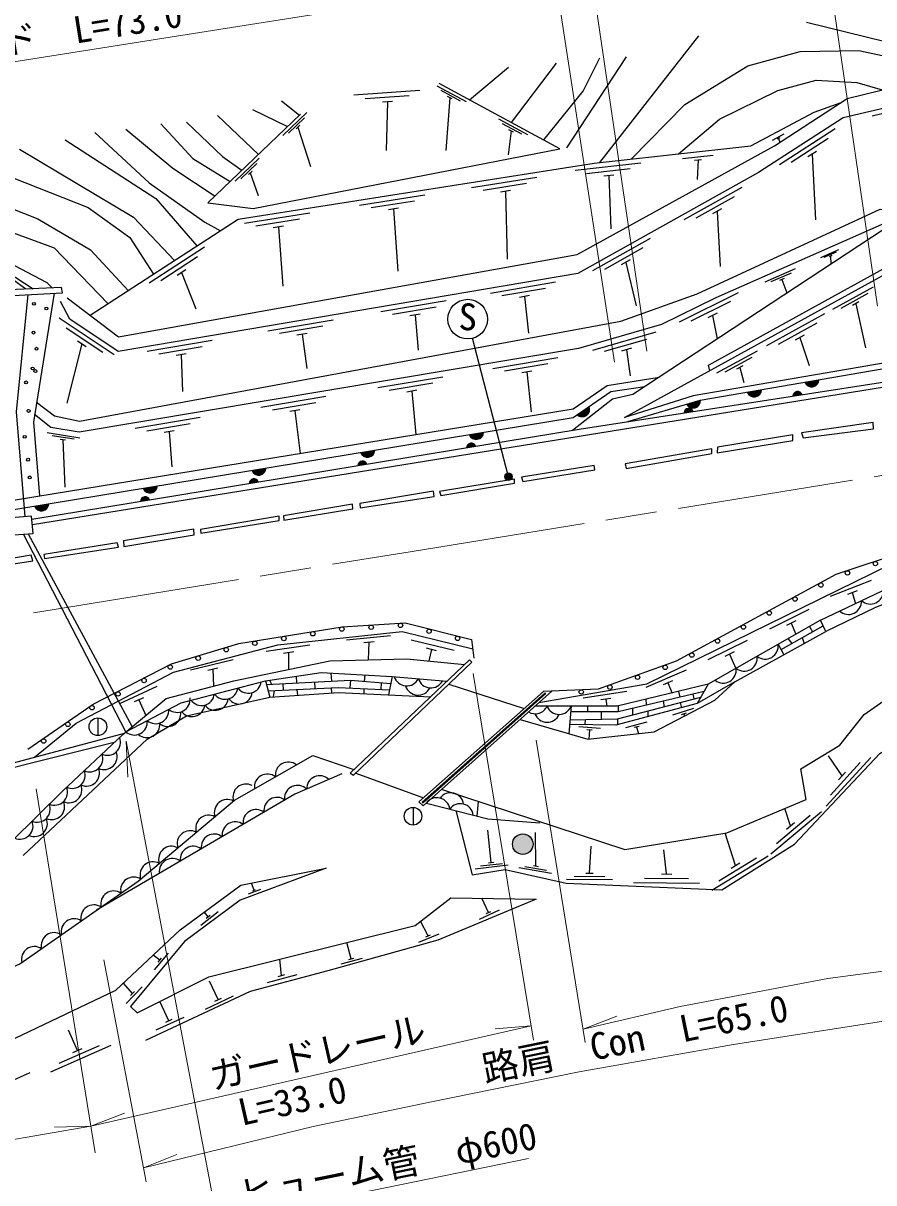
# Model space of a CAD drawing. Units: millimetres at full size, sheet at 1:1000; details may follow other scales. Extents: x 40000 to 680000, y 20000 to 380000.
# Drawn here: x 403458 to 461379, y 239773 to 318711 of the extents above; entities that cross this region are included whole.
import ezdxf
from ezdxf.enums import TextEntityAlignment as Align

# ---------------------------------------------------------------- set-up
doc = ezdxf.new("R2010")
doc.units = ezdxf.units.MM
doc.header["$LTSCALE"] = 1000
doc.linetypes.add('CHAIN', pattern=[18.5, 12, -1.5, 3.5, -1.5])
for name, color, linetype, lineweight in [('M-BGD', 7, 'Continuous', 25), ('M-BGD-EXST', 7, 'Continuous', 25), ('M-BMK', 2, 'CHAIN', 13), ('M-STR-HTXT', 7, 'Continuous', 13)]:
    doc.layers.add(name, color=color, linetype=linetype, lineweight=lineweight)
doc.styles.add('ＭＳ ゴシック', font='')
doc.styles.get('ＭＳ ゴシック').set_extended_font_data('MS Gothic')

msp = doc.modelspace()

# ---------------------------------------------------------------- hatches: boundary and pattern name
at = {"layer": 'M-BGD'}
for points in [[(456677, 294279), (457653, 294448, -0.82183)], [(452766, 293603), (453743, 293772, -0.82183)], [(448628, 292773), (449578, 293054, -0.82183)], [(456491, 293428), (455873, 293333, -0.84072)], [(441172, 292061), (441989, 292622, -0.82183)], [(449080, 292279), (448461, 292183, -0.84072)], [(433826, 290709), (434804, 290870, -0.82183)], [(434267, 289914), (433650, 289813, -0.84072)], [(426425, 289491), (427403, 289652, -0.82183)], [(419025, 288274), (420003, 288435, -0.82183)], [(426867, 288697), (426249, 288595, -0.84072)], [(419466, 287479), (418849, 287377, -0.84072)], [(411624, 287057), (412602, 287217, -0.82183)], [(404224, 285839), (405201, 286000, -0.82183)], [(412066, 286261), (411448, 286159, -0.84072)], [(436777, 262824, 1), (438177, 262824, 1)]]:
    msp.add_hatch(color=256, dxfattribs=at).paths.add_polyline_path(points)
at = {"layer": 'M-BGD-EXST'}
msp.add_hatch(color=256, dxfattribs=at).paths.add_polyline_path([(436723, 287960, -1), (436284, 287721, -0.41421), (436384, 288060, -0.41421)])

# ---------------------------------------------------------------- linework, layer by layer
at = {"layer": 'M-BGD'}
for p, q in [((442734, 309232), (449457, 317850)), ((436706, 311949), (439775, 315983)), ((444526, 316420), (440451, 310221)), ((433845, 313493), (436514, 315724)), ((433636, 313364), (431656, 314433)), ((421037, 313431), (422269, 312444)), ((430466, 314121), (425977, 313806)), ((429739, 313769), (426747, 313560)), ((428613, 313390), (427915, 313341)), ((433235, 313410), (431915, 314123)), ((432503, 313635), (432228, 310039)), ((432657, 313551), (432349, 313718)), ((465640, 313419), (461259, 312389)), ((419064, 312826), (421461, 311669)), ((422773, 312632), (421149, 311075)), ((428264, 313365), (428163, 310038)), ((416692, 312430), (419481, 309771)), ((422606, 312264), (421523, 311226)), ((437815, 311108), (435835, 312177)), ((437413, 311154), (436093, 311867)), ((422295, 311758), (422042, 311516)), ((422168, 311637), (423026, 308957)), ((436682, 311378), (436492, 309758)), ((436836, 311295), (436528, 311462)), ((455253, 311151), (454459, 310728)), ((458747, 311519), (454966, 309079)), ((454991, 310910), (454806, 310811)), ((454898, 310860), (454977, 310606)), ((458280, 310861), (455759, 309234)), ((419524, 309517), (417900, 307960)), ((450433, 309714), (448346, 309485)), ((457476, 309985), (456888, 309605)), ((457182, 309795), (457415, 305324)), ((419357, 309150), (418274, 308112)), ((445508, 309173), (441034, 308683)), ((444795, 308793), (441813, 308466)), ((449656, 309417), (449169, 309364)), ((449413, 309391), (449352, 308062)), ((419046, 308643), (418793, 308401)), ((418920, 308522), (419462, 306975)), ((438427, 308208), (433981, 307510)), ((443684, 308370), (442989, 308294)), ((443336, 308332), (443470, 304711)), ((437732, 307796), (434769, 307330)), ((436643, 307321), (435951, 307212)), ((436297, 307266), (436424, 302645)), ((452381, 307524), (448453, 305329)), ((430809, 307011), (426363, 306312)), ((430114, 306598), (427151, 306132)), ((451872, 306897), (449254, 305433)), ((422965, 305778), (418520, 305079)), ((429025, 306123), (428333, 306014)), ((428679, 306069), (428976, 301842)), ((451015, 306074), (450404, 305732)), ((450709, 305903), (450917, 302157)), ((422271, 305365), (419307, 304899)), ((421182, 304890), (420490, 304781)), ((420836, 304836), (421128, 300799)), ((446157, 304045), (442229, 301850)), ((415804, 303457), (412028, 301008)), ((445649, 303418), (443030, 301954)), ((458980, 303290), (457744, 302745)), ((415338, 302797), (412821, 301165)), ((444792, 302595), (444181, 302253)), ((444486, 302424), (445201, 299474)), ((458810, 303116), (457986, 302754)), ((458531, 302895), (458338, 302810)), ((458434, 302853), (458450, 302324)), ((414536, 301919), (413949, 301539)), ((414243, 301729), (415210, 299275)), ((456028, 301989), (453968, 301083)), ((455745, 301701), (454372, 301097)), ((439705, 301072), (435268, 300320)), ((455279, 301332), (454959, 301191)), ((455119, 301262), (455447, 300345)), ((439016, 300651), (436058, 300149)), ((437932, 300163), (437242, 300046)), ((437587, 300104), (437867, 297602)), ((452149, 300358), (448118, 298359)), ((461329, 300741), (458569, 299223)), ((460970, 300304), (459130, 299292)), ((432257, 299809), (427820, 299057)), ((431568, 299388), (428610, 298887)), ((451611, 299756), (448923, 298423)), ((460366, 299732), (459937, 299496)), ((460151, 299614), (460823, 296607)), ((409662, 296132), (405917, 298627)), ((424562, 298505), (420125, 297752)), ((430484, 298900), (429794, 298783)), ((430139, 298842), (430359, 296442)), ((450714, 298976), (450087, 298665)), ((450400, 298821), (450723, 297232)), ((458016, 298919), (454073, 296751)), ((408871, 296298), (406375, 297961)), ((423872, 298083), (420915, 297582)), ((422789, 297595), (422098, 297478)), ((446537, 297683), (442214, 296433)), ((457503, 298295), (454874, 296850)), ((407457, 296880), (406423, 292840)), ((407748, 296686), (407165, 297074)), ((416335, 297110), (411898, 296358)), ((422444, 297537), (422773, 295203)), ((445899, 297186), (443017, 296353)), ((456640, 297478), (456027, 297141)), ((456333, 297309), (456979, 295417)), ((415645, 296689), (412688, 296187)), ((414562, 296201), (413872, 296084)), ((414217, 296142), (414311, 293638)), ((444878, 296579), (444206, 296385)), ((444542, 296482), (444778, 294696)), ((453428, 296396), (450667, 294879)), ((439870, 295935), (435432, 295193)), ((439180, 295516), (436221, 295020)), ((453069, 295959), (451229, 294948)), ((452465, 295388), (452035, 295151)), ((452250, 295269), (452534, 294250)), ((432038, 294625), (427600, 293882)), ((438095, 295030), (437405, 294914)), ((437750, 294972), (438048, 292265)), ((462817, 294045), (404083, 284573)), ((431348, 294205), (428389, 293710)), ((430264, 293719), (429573, 293604)), ((429918, 293661), (430205, 290713)), ((424074, 293291), (419636, 292548)), ((423384, 292872), (420425, 292376)), ((422299, 292386), (421609, 292270)), ((421954, 292328), (422322, 289429)), ((415518, 291859), (411079, 291116)), ((414827, 291439), (411869, 290944)), ((407317, 290474), (405095, 290830)), ((406923, 290386), (405441, 290622)), ((413743, 290954), (413052, 290838)), ((413397, 290896), (413588, 288521)), ((406331, 290328), (405985, 290383)), ((406158, 290356), (406293, 287130)), ((410449, 270466), (403479, 283928)), ((403787, 283954), (410870, 270812)), ((461208, 280768), (458406, 279695)), ((460241, 280076), (459587, 279826)), ((459914, 279951), (460136, 279214)), ((456961, 278808), (454277, 277467)), ((456066, 278026), (455440, 277713)), ((455753, 277870), (456079, 277130)), ((455061, 276079), (457926, 277690)), ((456993, 277652), (457201, 277282)), ((422977, 276368), (420006, 275950)), ((428461, 277014), (425476, 276711)), ((427347, 276600), (426651, 276529)), ((426999, 276564), (426959, 275373)), ((432799, 276010), (429885, 276723)), ((452760, 276686), (450066, 275366)), ((454864, 276435), (455258, 275722)), ((455530, 276816), (455791, 276489)), ((456493, 276884), (456644, 276489)), ((421880, 275911), (421187, 275813)), ((421533, 275862), (421527, 274729)), ((431611, 275992), (430931, 276158)), ((431271, 276075), (431080, 275294)), ((451859, 275911), (451231, 275603)), ((451545, 275757), (451987, 274790)), ((417760, 275378), (414847, 274660)), ((416715, 274812), (416036, 274644)), ((416375, 274728), (416420, 273589)), ((420239, 273996), (420356, 273715)), ((422038, 274262), (422062, 273805)), ((424414, 274477), (424443, 273930)), ((425736, 273998), (425711, 273458)), ((426717, 274348), (426679, 273915)), ((428592, 274242), (428341, 272990)), ((448612, 274663), (445852, 273489)), ((447671, 273937), (447027, 273663)), ((412568, 273547), (410022, 272386)), ((420537, 273278), (420484, 272849)), ((421128, 273756), (421150, 273308)), ((422084, 273355), (422142, 272961)), ((423292, 273870), (423314, 273416)), ((424427, 273471), (424451, 273118)), ((426662, 273414), (426646, 273069)), ((427835, 273813), (427817, 273360)), ((432442, 273714), (437576, 272060)), ((444565, 273220), (441599, 272769)), ((447349, 273800), (447643, 273110)), ((448075, 273220), (448168, 272831)), ((450095, 273708), (449351, 272402)), ((411647, 272797), (411010, 272507)), ((411328, 272652), (411813, 271588)), ((443473, 272751), (442781, 272645)), ((443127, 272698), (443201, 272211)), ((445865, 272686), (445877, 272288)), ((447046, 272565), (447093, 272180)), ((448183, 272465), (448276, 272117)), ((449049, 273040), (449135, 272713)), ((440773, 272215), (440621, 270352)), ((441885, 272213), (441886, 271834)), ((442814, 271835), (442825, 271329)), ((443977, 272230), (443978, 271837)), ((444953, 272068), (444957, 271621)), ((445981, 271889), (445987, 271509)), ((449100, 272064), (447674, 271596)), ((448600, 271742), (448268, 271633)), ((448434, 271688), (448480, 271548)), ((408544, 271421), (408544, 270221)), ((442779, 270690), (441284, 270805)), ((441715, 271305), (441711, 270960)), ((443926, 271352), (443922, 270960)), ((445915, 271140), (444465, 270752)), ((445398, 270846), (445060, 270756)), ((445229, 270801), (445350, 270349)), ((442194, 270584), (441845, 270611)), ((442020, 270598), (441973, 269983)), ((458144, 265405), (461172, 268733)), ((459214, 267473), (458298, 268848)), ((426106, 267668), (430724, 265982)), ((458426, 266161), (460445, 268380)), ((458978, 267214), (459449, 267732)), ((430002, 265327), (430002, 264127)), ((434365, 264742), (434465, 265736)), ((455706, 264072), (455327, 265262)), ((454365, 262168), (457818, 265054)), ((454748, 262879), (457050, 264803)), ((435324, 261578), (435097, 263785)), ((455438, 263847), (455975, 264296)), ((438371, 261334), (438348, 263619)), ((451956, 261369), (451251, 263571)), ((442023, 260849), (442128, 262686)), ((447271, 260798), (447070, 262445)), ((434241, 261150), (436476, 261410)), ((434596, 261343), (436086, 261516)), ((435150, 261558), (435498, 261598)), ((437606, 261314), (439085, 261059)), ((438198, 261364), (438543, 261305)), ((450343, 259689), (454191, 262023)), ((450829, 260334), (453394, 261891)), ((451656, 261187), (452255, 261550)), ((437211, 261230), (439429, 260848)), ((440971, 260651), (443071, 260628)), ((441778, 260852), (442268, 260846)), ((445768, 260512), (448768, 260484)), ((446921, 260801), (447621, 260794)), ((418792, 259455), (419636, 259768)), ((419183, 259696), (419015, 260174)), ((419085, 259659), (419281, 259732)), ((440443, 260446), (443593, 260412)), ((445016, 260219), (449515, 260177)), ((435145, 258175), (434683, 259141)), ((415561, 257303), (416730, 258243)), ((416052, 257890), (415797, 258207)), ((434535, 257713), (435886, 258366)), ((434987, 258099), (435303, 258251)), ((415916, 257780), (416188, 258000)), ((431028, 256579), (430511, 257577)), ((430389, 256158), (431779, 256722)), ((430866, 256513), (431190, 256645)), ((425794, 255025), (425505, 256142)), ((412767, 254934), (412315, 255279)), ((412403, 254261), (413361, 255415)), ((412655, 254799), (412878, 255069)), ((421047, 253889), (420934, 255005)), ((425107, 254688), (426557, 255072)), ((425625, 254980), (425963, 255069)), ((416734, 252243), (416140, 253490)), ((420085, 253419), (422116, 253952)), ((420810, 253827), (421284, 253951)), ((410901, 252652), (410284, 253374)), ((410464, 251969), (411566, 253115)), ((410772, 252518), (411029, 252785)), ((413385, 250802), (412770, 252122)), ((415878, 251599), (417771, 252507)), ((416513, 252137), (416955, 252349)), ((412514, 250178), (414429, 251042)), ((413162, 250701), (413609, 250902)), ((407151, 248786), (406549, 250160)), ((405331, 247334), (409453, 249140)), ((405898, 247909), (408645, 249113)), ((406831, 248646), (407472, 248927)), ((399823, 245458), (403937, 247282))]:
    msp.add_line(p, q, dxfattribs=at)
for points in [[(456792, 318771), (466204, 316461), (471747, 317333), (475899, 320162), (477691, 322378)], [(444859, 309465), (448506, 313182), (452800, 315805), (456364, 316782), (460360, 316841), (467035, 315415)], [(406454, 300023), (409949, 297372), (441189, 302969), (454612, 310370), (459559, 313577), (468821, 315855), (471473, 316296), (478427, 315560), (479871, 314765)], [(438907, 310760), (441584, 314075), (442717, 316360)], [(404369, 292909), (405587, 291988), (407283, 291615), (444159, 298426), (449351, 300291), (461818, 306048), (463464, 305804), (478348, 314342), (477434, 314890), (471094, 315042), (459297, 312270), (453534, 308551), (441220, 301666), (409920, 296360), (406628, 298553), (405988, 299771)], [(422340, 312512), (416041, 306473), (419116, 306089), (440004, 310168), (431783, 314607)], [(448086, 309819), (450878, 312172), (454834, 314139), (457459, 314835), (460222, 314676), (461951, 314165)], [(450202, 295055), (450119, 295437), (464685, 303467), (466503, 305869), (479293, 313809)], [(408018, 298837), (418105, 305379), (442342, 309189), (452995, 310357), (457313, 312656), (459147, 313310)], [(412824, 311858), (415005, 309508), (417558, 307927)], [(414588, 311982), (417032, 309632), (418358, 308694)], [(408333, 311270), (412031, 307853), (415837, 305162), (416884, 304587)], [(410441, 311503), (413644, 308843), (416533, 306945)], [(406306, 310760), (412480, 306786), (415290, 303553)], [(399224, 309567), (407893, 306164), (410719, 304113), (412327, 301632)], [(403208, 310146), (410960, 305512), (413762, 302562)], [(396581, 309276), (398816, 305820), (400638, 302908), (404126, 300624)], [(397255, 308234), (404464, 305392), (408038, 303292), (410601, 300512)], [(403647, 300603), (400830, 302645), (391341, 305696), (390959, 305314), (371415, 301611)], [(398816, 305820), (401156, 305030), (405575, 303413), (409229, 299622)], [(440856, 290999), (443589, 293140), (444981, 293449), (462073, 304711), (462073, 305072), (450612, 300024), (446921, 298194), (441260, 296558), (407279, 290870), (405337, 291180), (404232, 292064)], [(462554, 295669), (449084, 293338), (444405, 291867), (465320, 303368), (471022, 304006), (484250, 304459), (485442, 304875), (485386, 297638)], [(400285, 304253), (402874, 302212), (405064, 301054), (405463, 300682)], [(403582, 285126), (403000, 292255), (403802, 300236)], [(405574, 300335), (404150, 291562), (404566, 286537)], [(444628, 291588), (449563, 293050), (462613, 295305)], [(374545, 281466), (402235, 286157), (440899, 292455), (443215, 294053), (446762, 294623)], [(374622, 280970), (440897, 291872), (443465, 293635), (445785, 293979)], [(404048, 284941), (441326, 291076), (462721, 294395)], [(476997, 285567), (472183, 284774), (468645, 284452), (458783, 281185), (447922, 275289), (442616, 273387), (438891, 273227), (430405, 265699), (430687, 265426), (439459, 273251)], [(438577, 272464), (445924, 273745), (462489, 281869), (472341, 284324), (472299, 284784)], [(477200, 283912), (473898, 283193), (471272, 282845), (461490, 278935), (458113, 277301), (457738, 278078), (462374, 280274), (466930, 282203), (470548, 283568), (472853, 284050)], [(399186, 281647), (399235, 281356), (404116, 282115), (404003, 282487), (399181, 281682)], [(403769, 269281), (408224, 272352), (413564, 275097), (418150, 276481), (425170, 277621), (429460, 277887), (433980, 276749), (434150, 275494)], [(457738, 278078), (450095, 273708), (443895, 272210), (438302, 272219)], [(404224, 268751), (407055, 271057), (413694, 274539), (420791, 276390), (429266, 277309), (434065, 276122)], [(437295, 271320), (441913, 269977), (446416, 270464), (450556, 272638), (451922, 273878), (458113, 277301)], [(402676, 263037), (406124, 266434), (410237, 270291), (413202, 272732), (417792, 273954), (424329, 275311), (429589, 275435), (433507, 275063)], [(410449, 270466), (414217, 272456), (419949, 273952), (420252, 272833)], [(419959, 273955), (423745, 274514), (428592, 274242), (432307, 273923)], [(420018, 273698), (425736, 273998), (428494, 273755)], [(420137, 273258), (424913, 273495), (428410, 273333)], [(420252, 272833), (424917, 273149), (431184, 272856)], [(431992, 266548), (444426, 262465), (451371, 263590), (456777, 265874), (456414, 267959), (459066, 269562), (460717, 271647), (463384, 273515)], [(432925, 265110), (434022, 260735), (436287, 261107), (440427, 260174), (451039, 259707), (455977, 262816), (461798, 269006), (463995, 270314), (478851, 272847), (486167, 273898)], [(451922, 273878), (449351, 272402), (443816, 270932), (440672, 270974)], [(449818, 273223), (443978, 271837), (440742, 271832)], [(403450, 262044), (411900, 269968), (414574, 271572), (420252, 272833)], [(440697, 271284), (443926, 271352), (449597, 272834)], [(377360, 263342), (382202, 264135), (388163, 264460), (410357, 270390)], [(409650, 269740), (396855, 266547), (388284, 264105), (382593, 263728), (377425, 262925)], [(379748, 247974), (390366, 249723), (395291, 251029), (403231, 254678), (411276, 260309), (417845, 265810), (423172, 268857), (425964, 267897)], [(425153, 267612), (421961, 266220), (408460, 258338)], [(430910, 265625), (435103, 264553), (438629, 264268)], [(397515, 247063), (409776, 252897), (414148, 256998), (418276, 260024), (424091, 261201), (418229, 259004), (414443, 256197), (410755, 251779), (411219, 251340), (416104, 253805), (430149, 257296), (432568, 259176), (438381, 259079), (431689, 256296), (424191, 254197), (418915, 252806), (411781, 249459)]]:
    msp.add_lwpolyline(points, dxfattribs=at)
for points in [[(401427, 300507), (401467, 300105), (406137, 300366), (406077, 300708)], [(456462, 290821), (456561, 290484), (461364, 291099), (461344, 291535)], [(450746, 289849), (450706, 289472), (455866, 290305), (455866, 290682)], [(444448, 288714), (444527, 288397), (450343, 289428), (450343, 289726)], [(437382, 287802), (437481, 287524), (442384, 288298), (442344, 288595)], [(431795, 286837), (431897, 286560), (436906, 287390), (436912, 287677)], [(426385, 286007), (426399, 285716), (431440, 286488), (431397, 286851)], [(421186, 285177), (421201, 284872), (425904, 285657), (425890, 285978)], [(402651, 285050), (402819, 283872), (404139, 283984), (404027, 285162)], [(415529, 284238), (415544, 284007), (420892, 284861), (420892, 285151)], [(410282, 283471), (410311, 283080), (415109, 283891), (415080, 284267)], [(404859, 282551), (404908, 282261), (409950, 283052), (409853, 283327)], [(433843, 275382), (425721, 267665), (425960, 267529), (434009, 275209)], [(430691, 265631), (439045, 273083), (438950, 273079), (430625, 265694)]]:
    msp.add_lwpolyline(points, close=True, dxfattribs=at)
for centre, radius in [((404190, 299608), 100), ((405039, 299291), 100), ((404161, 297653), 100), ((404365, 296551), 100), ((404102, 295206), 100), ((404287, 295031), 100), ((403653, 294260), 100), ((403829, 292317), 100), ((403565, 290553), 100), ((403790, 288999), 100), ((403907, 287791), 100), ((461486, 281922), 150), ((459587, 281293), 150), ((457774, 280466), 150), ((456016, 279512), 150), ((454259, 278558), 150), ((429148, 277717), 150), ((423182, 277146), 150), ((425156, 277466), 150), ((427152, 277593), 150), ((431096, 277320), 150), ((452501, 277604), 150), ((419233, 276505), 150), ((421208, 276826), 150), ((433035, 276832), 150), ((450743, 276650), 150), ((415373, 275486), 150), ((417287, 276064), 150), ((448986, 275696), 150), ((413469, 274879), 150), ((447174, 274861), 150), ((411691, 273965), 150), ((445291, 274187), 150), ((409912, 273051), 150), ((441457, 273187), 150), ((443409, 273512), 150), ((408145, 272116), 150), ((406499, 270981), 150), ((408544, 270821), 600), ((404852, 269846), 150), ((430002, 264727), 600), ((437477, 262824), 700)]:
    msp.add_circle(centre, radius, dxfattribs=at)
for centre, radius, start, end in [((457148, 294460), 505, 200.97715, 358.63534), ((453238, 293784), 505, 200.97715, 358.63534), ((449075, 293007), 505, 207.66593, 5.32412), ((456190, 293327), 318, 18.70836, 178.92609), ((441525, 292422), 505, 225.63262, 23.29081), ((448779, 292177), 318, 18.70836, 178.92609), ((434299, 290886), 505, 200.51252, 358.17071), ((433967, 289810), 318, 19.23661, 179.45434), ((426898, 289668), 505, 200.51252, 358.17071), ((419498, 288451), 505, 200.51252, 358.17071), ((426567, 288592), 318, 19.23661, 179.45434), ((419167, 287374), 318, 19.23661, 179.45434), ((412097, 287234), 505, 200.51252, 358.17071), ((404697, 286016), 505, 200.51252, 358.17071), ((411766, 286156), 318, 19.23661, 179.45434), ((461143, 280054), 886, 227.06177, 3.62992), ((459651, 279347), 886, 227.06177, 3.62992), ((453986, 276311), 886, 231.47648, 8.04463), ((452557, 275493), 886, 231.47648, 8.04463), ((451127, 274676), 886, 231.47648, 8.04463), ((429573, 274487), 886, 196.80536, 333.3735), ((431214, 274346), 886, 196.80536, 333.3735), ((417194, 273572), 886, 216.34148, 352.90962), ((418174, 273251), 886, 216.37365, 352.9418), ((418791, 273989), 886, 216.34148, 352.90962), ((430346, 273860), 886, 196.80536, 333.3735), ((413942, 272682), 886, 229.5606, 6.12875), ((415598, 273155), 886, 216.34148, 352.90962), ((416538, 272824), 886, 216.34148, 352.90962), ((412483, 271911), 886, 229.5606, 6.12875), ((413306, 271723), 886, 230.30387, 6.87201), ((414941, 272397), 886, 216.97184, 353.53999), ((438322, 272591), 886, 239.09944, 335.07673), ((439135, 272009), 886, 200.06342, 336.63156), ((439950, 272544), 886, 201.62114, 338.18929), ((411024, 271141), 886, 229.59703, 6.16518), ((411878, 270966), 886, 230.03348, 6.60162), ((409190, 269759), 886, 244.87311, 21.44125), ((407989, 268632), 886, 244.87311, 21.44125), ((408972, 268788), 886, 244.87311, 21.44125), ((421515, 267531), 886, 51.48342, 188.05157), ((406787, 267506), 886, 244.87311, 21.44125), ((407770, 267662), 886, 244.87311, 21.44125), ((420083, 266712), 886, 51.48342, 188.05157), ((406572, 266527), 886, 245.42192, 21.99007), ((418623, 266034), 886, 61.65881, 198.22696), ((422132, 265937), 886, 45.27685, 181.845), ((423645, 266596), 886, 45.27685, 181.845), ((405592, 266364), 886, 245.96792, 22.53607), ((432563, 265441), 886, 7.36817, 143.93631), ((404414, 265210), 886, 246.2755, 22.84364), ((405393, 265387), 886, 246.12182, 22.68997), ((417358, 264975), 886, 61.65881, 198.22696), ((420739, 265127), 886, 51.99154, 188.55968), ((431627, 265104), 886, 7.36817, 143.93631), ((433222, 264695), 886, 7.36817, 143.93631), ((404219, 264234), 886, 246.28268, 22.85082), ((416093, 263915), 886, 61.65881, 198.22696), ((419314, 264295), 886, 51.99154, 188.55968), ((403241, 264054), 886, 246.28985, 22.858), ((414828, 262856), 886, 61.65881, 198.22696), ((417889, 263463), 886, 51.99154, 188.55968), ((416464, 262631), 886, 51.99154, 188.55968), ((413563, 261797), 886, 61.65881, 198.22696), ((415039, 261799), 886, 51.99154, 188.55968), ((412298, 260737), 886, 61.65881, 198.22696), ((413614, 260967), 886, 51.99154, 188.55968), ((410979, 259701), 886, 56.70592, 193.27406), ((409628, 258755), 886, 56.70592, 193.27406), ((408276, 257809), 886, 56.70592, 193.27406), ((406924, 256863), 886, 56.70592, 193.27406), ((405572, 255917), 886, 56.70592, 193.27406), ((404221, 254970), 886, 56.70592, 193.27406)]:
    msp.add_arc(centre, radius, start, end, dxfattribs=at)
at = {"layer": 'M-BGD-EXST'}
msp.add_line((436504, 287840), (434063, 297260), dxfattribs=at)
for centre, radius in [((433724, 298567), 1350), ((436504, 287840), 250)]:
    msp.add_circle(centre, radius, dxfattribs=at)
at = {"layer": 'M-BMK'}
msp.add_lwpolyline([(375691, 274084), (390822, 276499), (406266, 278912), (429808, 282732), (462052, 287940), (468591, 288869), (474752, 289637), (483240, 290457), (489910, 291043), (496712, 291415), (499243, 291412), (500636, 291393), (504795, 291201), (522019, 289813), (538471, 288518), (559344, 286143), (574466, 284485)], dxfattribs=at)
at = {"layer": 'M-STR-HTXT'}
for p, q in [((461626, 299446), (457492, 327708)), ((443729, 295645), (439261, 324614)), ((445918, 296392), (442004, 322938)), ((434095, 274439), (438196, 249491)), ((410477, 269843), (410593, 267391)), ((441734, 249322), (438391, 269902)), ((408351, 241810), (404331, 266593)), ((408953, 254954), (411828, 239841)), ((441586, 250231), (443875, 251119)), ((408054, 243640), (438038, 250455)), ((438038, 250455), (435592, 250249)), ((408054, 243640), (410349, 244512)), ((381117, 238951), (408054, 243640)), ((408054, 243640), (405601, 243560)), ((411646, 240798), (413928, 241703))]:
    msp.add_line(p, q, dxfattribs=at)
for points in [[(442100, 322288), (398616, 315420), (370105, 310881)], [(437864, 241418), (416680, 237093), (410477, 269843)], [(441586, 250231), (448196, 251783), (458249, 253687), (468704, 255067), (474882, 255648), (484079, 256109), (495686, 256129), (507554, 255386), (528601, 253774), (549415, 252151), (571116, 250619)], [(411646, 240798), (423208, 243602), (431147, 245253), (441305, 247327), (451815, 249184), (462328, 250818), (472502, 252150)]]:
    msp.add_lwpolyline(points, dxfattribs=at)

# ---------------------------------------------------------------- texts
at = {"layer": 'M-BGD-EXST', "style": 'ＭＳ ゴシック'}
msp.add_text('S', height=1833, rotation=358.508, dxfattribs=at).set_placement((433069, 297275), align=Align.BOTTOM_LEFT)
at = {"layer": 'M-STR-HTXT', "style": 'ＭＳ ゴシック'}
for s, rotation, p in [('ストンガード\u3000L=73.0', 9.046, (389825, 314021)), ('路肩  Con  L=65.0', 11.538, (435020, 246044)), ('ガードレール', 12.804, (416496, 245559)), ('L=33.0', 12.804, (418462, 243112)), ('ヒューム管\u3000φ600 ', 11.539, (418476, 237460))]:
    msp.add_text(s, height=1833, rotation=rotation, dxfattribs=at).set_placement(p, align=Align.BOTTOM_LEFT)

doc.saveas('drawing.dxf')
